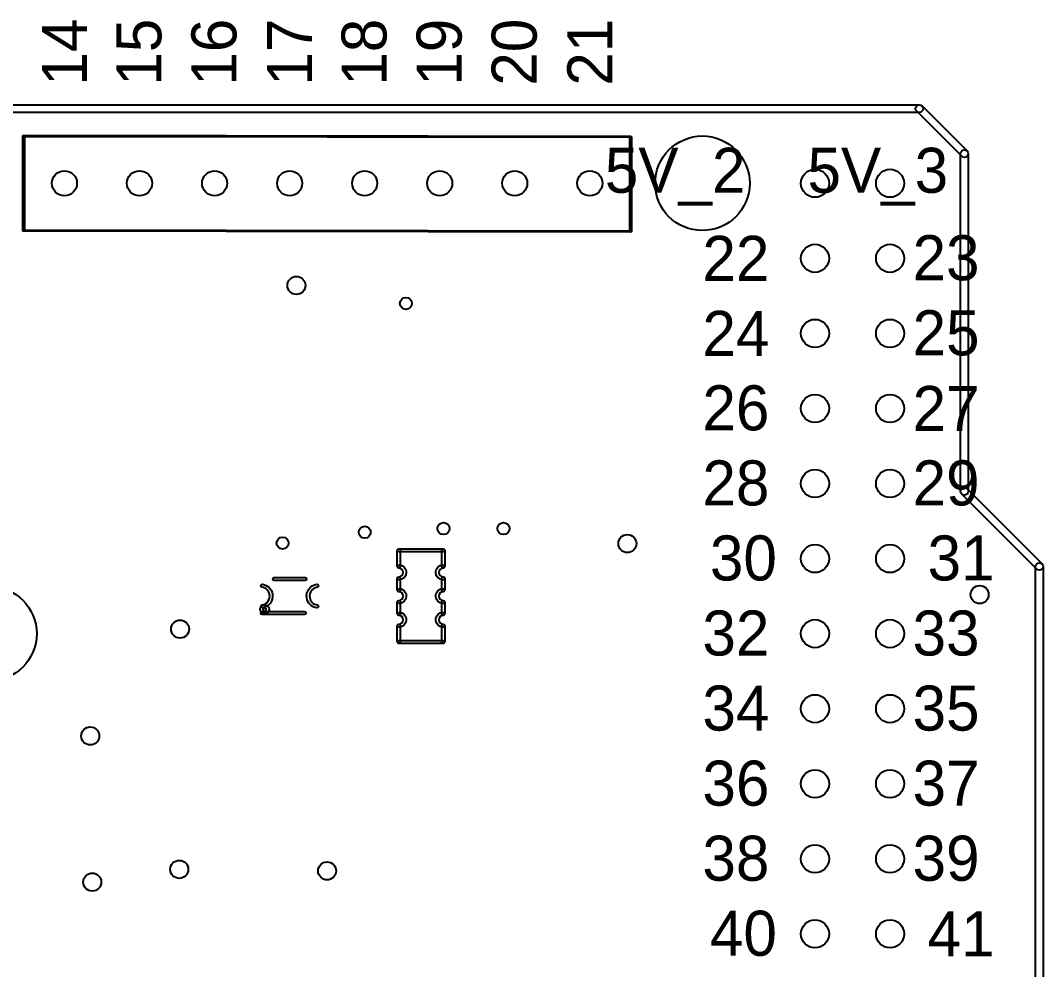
# Model space of a CAD drawing. Header units: inches. Extents: x -0.9 to 3.36, y -0.26 to 2.11.
# Drawn here: x 1.996 to 3.359, y 0.71 to 1.975 of the extents above; entities that cross this region are included whole.
import ezdxf

# ---------------------------------------------------------------- set-up
doc = ezdxf.new("R2010")
doc.units = ezdxf.units.IN
doc.header["$MEASUREMENT"] = 0
for name, color, linetype, lineweight in [('114', 7, 'Continuous', 0), ('20', 7, 'Continuous', 0), ('39', 7, 'Continuous', 0), ('44', 7, 'Continuous', 0), ('51', 7, 'Continuous', 0)]:
    doc.layers.add(name, color=color, linetype=linetype, lineweight=lineweight)

msp = doc.modelspace()

# ---------------------------------------------------------------- linework, layer by layer
at = {"layer": '20', "color": 53, "lineweight": 25}
for centre in [(2.9046, 1.7579), (1.9546, 1.1579)]:
    msp.add_circle(centre, 0.063, dxfattribs=at)
for points in [[(-0.607, 1.8524), (-0.607, 1.8524), (3.1936, 1.8524), (3.1936, 1.8524), (3.1964, 1.8524), (3.1986, 1.8547), (3.1986, 1.8574), (3.1986, 1.8602), (3.1964, 1.8624), (3.1936, 1.8624), (3.1936, 1.8624), (-0.607, 1.8624), (-0.607, 1.8624), (-0.6098, 1.8624), (-0.612, 1.8602), (-0.612, 1.8574), (-0.612, 1.8547), (-0.6098, 1.8524), (-0.607, 1.8524)], [(3.1901, 1.8539), (3.1901, 1.8539), (3.2501, 1.7939), (3.2501, 1.7939), (3.252, 1.7919), (3.2552, 1.7919), (3.2572, 1.7939), (3.2591, 1.7958), (3.2591, 1.799), (3.2572, 1.801), (3.2572, 1.801), (3.1972, 1.861), (3.1972, 1.861), (3.1952, 1.8629), (3.192, 1.8629), (3.1901, 1.861), (3.1881, 1.859), (3.1881, 1.8558), (3.1901, 1.8539)], [(3.2486, 1.7974), (3.2486, 1.7974), (3.2486, 1.3474), (3.2486, 1.3474), (3.2486, 1.3447), (3.2509, 1.3424), (3.2536, 1.3424), (3.2564, 1.3424), (3.2586, 1.3447), (3.2586, 1.3474), (3.2586, 1.3474), (3.2586, 1.7974), (3.2586, 1.7974), (3.2586, 1.8002), (3.2564, 1.8024), (3.2536, 1.8024), (3.2509, 1.8024), (3.2486, 1.8002), (3.2486, 1.7974)], [(3.2501, 1.3439), (3.2501, 1.3439), (3.3501, 1.2439), (3.3501, 1.2439), (3.352, 1.2419), (3.3552, 1.2419), (3.3572, 1.2439), (3.3591, 1.2458), (3.3591, 1.249), (3.3572, 1.251), (3.3572, 1.251), (3.2572, 1.351), (3.2572, 1.351), (3.2552, 1.3529), (3.252, 1.3529), (3.2501, 1.351), (3.2481, 1.349), (3.2481, 1.3458), (3.2501, 1.3439)], [(3.3486, 1.2474), (3.3486, 1.2474), (3.3486, -0.0426), (3.3486, -0.0426), (3.3486, -0.0453), (3.3509, -0.0476), (3.3536, -0.0476), (3.3564, -0.0476), (3.3586, -0.0453), (3.3586, -0.0426), (3.3586, -0.0426), (3.3586, 1.2474), (3.3586, 1.2474), (3.3586, 1.2502), (3.3564, 1.2524), (3.3536, 1.2524), (3.3509, 1.2524), (3.3486, 1.2502), (3.3486, 1.2474)]]:
    msp.add_open_spline(points, degree=3, knots=[0, 0, 0, 0, 1, 1, 1, 2, 2, 2, 3, 3, 3, 4, 4, 4, 5, 5, 5, 6, 6, 6, 6], dxfattribs=at)
at = {"layer": '39', "color": 12, "lineweight": 25}
for points in [[(2.0013, 1.6949), (2.0013, 1.6949), (2.0013, 1.8209), (2.0013, 1.8209), (2.0013, 1.8215), (2.0008, 1.8219), (2.0003, 1.8219), (1.9998, 1.8219), (1.9993, 1.8215), (1.9993, 1.8209), (1.9993, 1.8209), (1.9993, 1.6949), (1.9993, 1.6949), (1.9993, 1.6944), (1.9998, 1.694), (2.0003, 1.694), (2.0008, 1.694), (2.0013, 1.6944), (2.0013, 1.6949)], [(2.0003, 1.8199), (2.0003, 1.8199), (2.809, 1.8188), (2.809, 1.8188), (2.8095, 1.8188), (2.8099, 1.8192), (2.8099, 1.8197), (2.8099, 1.8203), (2.8095, 1.8207), (2.809, 1.8207), (2.809, 1.8207), (2.0003, 1.8219), (2.0003, 1.8219), (1.9998, 1.8219), (1.9993, 1.8215), (1.9993, 1.8209), (1.9993, 1.8204), (1.9998, 1.8199), (2.0003, 1.8199)], [(2.808, 1.8197), (2.808, 1.8197), (2.808, 1.6938), (2.808, 1.6938), (2.808, 1.6932), (2.8084, 1.6928), (2.809, 1.6928), (2.8095, 1.6928), (2.8099, 1.6932), (2.8099, 1.6938), (2.8099, 1.6938), (2.8099, 1.8197), (2.8099, 1.8197), (2.8099, 1.8203), (2.8095, 1.8207), (2.809, 1.8207), (2.8084, 1.8207), (2.808, 1.8203), (2.808, 1.8197)], [(2.809, 1.6947), (2.809, 1.6947), (2.0003, 1.6959), (2.0003, 1.6959), (1.9998, 1.6959), (1.9993, 1.6955), (1.9993, 1.6949), (1.9993, 1.6944), (1.9998, 1.694), (2.0003, 1.694), (2.0003, 1.694), (2.809, 1.6928), (2.809, 1.6928), (2.8095, 1.6928), (2.8099, 1.6932), (2.8099, 1.6938), (2.8099, 1.6943), (2.8095, 1.6947), (2.809, 1.6947)]]:
    msp.add_open_spline(points, degree=3, knots=[0, 0, 0, 0, 1, 1, 1, 2, 2, 2, 3, 3, 3, 4, 4, 4, 5, 5, 5, 6, 6, 6, 6], dxfattribs=at)
at = {"layer": '44', "color": 254, "lineweight": 25}
for centre, radius in [((2.0546, 1.7579), 0.0167), ((2.1546, 1.7579), 0.0167), ((2.2546, 1.7579), 0.0167), ((2.3546, 1.7579), 0.0167), ((2.4546, 1.7579), 0.0167), ((2.5546, 1.7579), 0.0167), ((2.6546, 1.7579), 0.0167), ((2.7546, 1.7579), 0.0167), ((3.0546, 1.7579), 0.0187), ((3.1546, 1.7579), 0.0187), ((3.0546, 1.6579), 0.0187), ((3.1546, 1.6579), 0.0187), ((2.3636, 1.6219), 0.012), ((2.5096, 1.5979), 0.008), ((3.0546, 1.5579), 0.0187), ((3.1546, 1.5579), 0.0187), ((3.0546, 1.4579), 0.0187), ((3.1546, 1.4579), 0.0187), ((3.0546, 1.3579), 0.0187), ((3.1546, 1.3579), 0.0187), ((2.4546, 1.2929), 0.008), ((2.5596, 1.2979), 0.008), ((2.6396, 1.2979), 0.008), ((2.3453, 1.2786), 0.008), ((2.8046, 1.2779), 0.012), ((3.0546, 1.2579), 0.0187), ((3.1546, 1.2579), 0.0187), ((3.274, 1.2099), 0.012), ((2.2086, 1.1639), 0.012), ((3.0546, 1.1579), 0.0187), ((3.1546, 1.1579), 0.0187), ((3.0546, 1.0579), 0.0187), ((3.1546, 1.0579), 0.0187), ((2.089, 1.0216), 0.012), ((3.0546, 0.9579), 0.0187), ((3.1546, 0.9579), 0.0187), ((3.0546, 0.8579), 0.0187), ((3.1546, 0.8579), 0.0187), ((2.2076, 0.8439), 0.012), ((2.4046, 0.8419), 0.012), ((2.0916, 0.8269), 0.012), ((3.0546, 0.7579), 0.0187), ((3.1546, 0.7579), 0.0187)]:
    msp.add_circle(centre, radius, dxfattribs=at)
at = {"layer": '51', "color": 254, "lineweight": 25}
for radius in [0.00606, 0.00206]:
    msp.add_circle((2.3212, 1.1902), radius, dxfattribs=at)
for points, knots in [([(2.5001, 1.267), (2.5001, 1.267), (2.5592, 1.267), (2.5592, 1.267), (2.5603, 1.267), (2.5612, 1.2678), (2.5612, 1.269), (2.5612, 1.2701), (2.5603, 1.271), (2.5592, 1.271), (2.5592, 1.271), (2.5001, 1.271), (2.5001, 1.271), (2.499, 1.271), (2.4981, 1.2701), (2.4981, 1.269), (2.4981, 1.2678), (2.499, 1.267), (2.5001, 1.267)], [0, 0, 0, 0, 1, 1, 1, 2, 2, 2, 3, 3, 3, 4, 4, 4, 5, 5, 5, 6, 6, 6, 6]), ([(2.5021, 1.2473), (2.5021, 1.2473), (2.5021, 1.269), (2.5021, 1.269), (2.5021, 1.2701), (2.5012, 1.271), (2.5001, 1.271), (2.499, 1.271), (2.4981, 1.2701), (2.4981, 1.269), (2.4981, 1.269), (2.4981, 1.2473), (2.4981, 1.2473), (2.4981, 1.2462), (2.499, 1.2453), (2.5001, 1.2453), (2.5012, 1.2453), (2.5021, 1.2462), (2.5021, 1.2473)], [0, 0, 0, 0, 1, 1, 1, 2, 2, 2, 3, 3, 3, 4, 4, 4, 5, 5, 5, 6, 6, 6, 6]), ([(2.5572, 1.269), (2.5572, 1.269), (2.5572, 1.2473), (2.5572, 1.2473), (2.5572, 1.2462), (2.5581, 1.2453), (2.5592, 1.2453), (2.5603, 1.2453), (2.5612, 1.2462), (2.5612, 1.2473), (2.5612, 1.2473), (2.5612, 1.269), (2.5612, 1.269), (2.5612, 1.2701), (2.5603, 1.271), (2.5592, 1.271), (2.5581, 1.271), (2.5572, 1.2701), (2.5572, 1.269)], [0, 0, 0, 0, 1, 1, 1, 2, 2, 2, 3, 3, 3, 4, 4, 4, 5, 5, 5, 6, 6, 6, 6]), ([(2.5001, 1.2336), (2.499, 1.2336), (2.4981, 1.2327), (2.4981, 1.2316), (2.4981, 1.2304), (2.499, 1.2296), (2.5001, 1.2296), (2.5056, 1.2296), (2.51, 1.234), (2.51, 1.2394), (2.51, 1.2449), (2.5056, 1.2493), (2.5001, 1.2493), (2.499, 1.2493), (2.4981, 1.2484), (2.4981, 1.2473), (2.4981, 1.2462), (2.499, 1.2453), (2.5001, 1.2453), (2.5034, 1.2453), (2.506, 1.2427), (2.506, 1.2394), (2.506, 1.2362), (2.5034, 1.2336), (2.5001, 1.2336)], [0, 0, 0, 0, 1, 1, 1, 2, 2, 2, 3, 3, 3, 4, 4, 4, 5, 5, 5, 6, 6, 6, 7, 7, 7, 8, 8, 8, 8]), ([(2.5592, 1.2453), (2.5603, 1.2453), (2.5612, 1.2462), (2.5612, 1.2473), (2.5612, 1.2484), (2.5603, 1.2493), (2.5592, 1.2493), (2.5537, 1.2493), (2.5493, 1.2449), (2.5493, 1.2394), (2.5493, 1.234), (2.5537, 1.2296), (2.5592, 1.2296), (2.5603, 1.2296), (2.5612, 1.2304), (2.5612, 1.2316), (2.5612, 1.2327), (2.5603, 1.2336), (2.5592, 1.2336), (2.5559, 1.2336), (2.5533, 1.2362), (2.5533, 1.2394), (2.5533, 1.2427), (2.5559, 1.2453), (2.5592, 1.2453)], [0, 0, 0, 0, 1, 1, 1, 2, 2, 2, 3, 3, 3, 4, 4, 4, 5, 5, 5, 6, 6, 6, 7, 7, 7, 8, 8, 8, 8]), ([(2.334, 1.2286), (2.334, 1.2286), (2.3753, 1.2286), (2.3753, 1.2286), (2.3764, 1.2286), (2.3773, 1.2295), (2.3773, 1.2306), (2.3773, 1.2317), (2.3764, 1.2326), (2.3753, 1.2326), (2.3753, 1.2326), (2.334, 1.2326), (2.334, 1.2326), (2.3329, 1.2326), (2.332, 1.2317), (2.332, 1.2306), (2.332, 1.2295), (2.3329, 1.2286), (2.334, 1.2286)], [0, 0, 0, 0, 1, 1, 1, 2, 2, 2, 3, 3, 3, 4, 4, 4, 5, 5, 5, 6, 6, 6, 6]), ([(2.5021, 1.2158), (2.5021, 1.2158), (2.5021, 1.2316), (2.5021, 1.2316), (2.5021, 1.2327), (2.5012, 1.2336), (2.5001, 1.2336), (2.499, 1.2336), (2.4981, 1.2327), (2.4981, 1.2316), (2.4981, 1.2316), (2.4981, 1.2158), (2.4981, 1.2158), (2.4981, 1.2147), (2.499, 1.2138), (2.5001, 1.2138), (2.5012, 1.2138), (2.5021, 1.2147), (2.5021, 1.2158)], [0, 0, 0, 0, 1, 1, 1, 2, 2, 2, 3, 3, 3, 4, 4, 4, 5, 5, 5, 6, 6, 6, 6]), ([(2.5572, 1.2316), (2.5572, 1.2316), (2.5572, 1.2158), (2.5572, 1.2158), (2.5572, 1.2147), (2.5581, 1.2138), (2.5592, 1.2138), (2.5603, 1.2138), (2.5612, 1.2147), (2.5612, 1.2158), (2.5612, 1.2158), (2.5612, 1.2316), (2.5612, 1.2316), (2.5612, 1.2327), (2.5603, 1.2336), (2.5592, 1.2336), (2.5581, 1.2336), (2.5572, 1.2327), (2.5572, 1.2316)], [0, 0, 0, 0, 1, 1, 1, 2, 2, 2, 3, 3, 3, 4, 4, 4, 5, 5, 5, 6, 6, 6, 6]), ([(2.3179, 1.1961), (2.3168, 1.196), (2.3161, 1.1949), (2.3162, 1.1938), (2.3164, 1.1928), (2.3174, 1.192), (2.3185, 1.1922), (2.3272, 1.1935), (2.3332, 1.2017), (2.3318, 1.2104), (2.3308, 1.2172), (2.3254, 1.2226), (2.3185, 1.2237), (2.3174, 1.2239), (2.3164, 1.2231), (2.3162, 1.222), (2.3161, 1.2209), (2.3168, 1.2199), (2.3179, 1.2197), (2.3231, 1.2189), (2.3271, 1.2149), (2.3279, 1.2098), (2.3289, 1.2032), (2.3244, 1.1971), (2.3179, 1.1961)], [0, 0, 0, 0, 1, 1, 1, 2, 2, 2, 3, 3, 3, 4, 4, 4, 5, 5, 5, 6, 6, 6, 7, 7, 7, 8, 8, 8, 8]), ([(2.3914, 1.2197), (2.3925, 1.2199), (2.3932, 1.2209), (2.393, 1.222), (2.3929, 1.2231), (2.3918, 1.2239), (2.3907, 1.2237), (2.382, 1.2223), (2.3761, 1.2142), (2.3774, 1.2055), (2.3785, 1.1986), (2.3839, 1.1932), (2.3907, 1.1922), (2.3918, 1.192), (2.3929, 1.1928), (2.393, 1.1938), (2.3932, 1.1949), (2.3925, 1.196), (2.3914, 1.1961), (2.3862, 1.1969), (2.3822, 1.201), (2.3814, 1.2061), (2.3804, 1.2126), (2.3848, 1.2187), (2.3914, 1.2197)], [0, 0, 0, 0, 1, 1, 1, 2, 2, 2, 3, 3, 3, 4, 4, 4, 5, 5, 5, 6, 6, 6, 7, 7, 7, 8, 8, 8, 8]), ([(2.5001, 1.2021), (2.499, 1.2021), (2.4981, 1.2012), (2.4981, 1.2001), (2.4981, 1.199), (2.499, 1.1981), (2.5001, 1.1981), (2.5056, 1.1981), (2.51, 1.2025), (2.51, 1.2079), (2.51, 1.2134), (2.5056, 1.2178), (2.5001, 1.2178), (2.499, 1.2178), (2.4981, 1.2169), (2.4981, 1.2158), (2.4981, 1.2147), (2.499, 1.2138), (2.5001, 1.2138), (2.5034, 1.2138), (2.506, 1.2112), (2.506, 1.2079), (2.506, 1.2047), (2.5034, 1.2021), (2.5001, 1.2021)], [0, 0, 0, 0, 1, 1, 1, 2, 2, 2, 3, 3, 3, 4, 4, 4, 5, 5, 5, 6, 6, 6, 7, 7, 7, 8, 8, 8, 8]), ([(2.5592, 1.2138), (2.5603, 1.2138), (2.5612, 1.2147), (2.5612, 1.2158), (2.5612, 1.2169), (2.5603, 1.2178), (2.5592, 1.2178), (2.5537, 1.2178), (2.5493, 1.2134), (2.5493, 1.2079), (2.5493, 1.2025), (2.5537, 1.1981), (2.5592, 1.1981), (2.5603, 1.1981), (2.5612, 1.199), (2.5612, 1.2001), (2.5612, 1.2012), (2.5603, 1.2021), (2.5592, 1.2021), (2.5559, 1.2021), (2.5533, 1.2047), (2.5533, 1.2079), (2.5533, 1.2112), (2.5559, 1.2138), (2.5592, 1.2138)], [0, 0, 0, 0, 1, 1, 1, 2, 2, 2, 3, 3, 3, 4, 4, 4, 5, 5, 5, 6, 6, 6, 7, 7, 7, 8, 8, 8, 8]), ([(2.5021, 1.1843), (2.5021, 1.1843), (2.5021, 1.2001), (2.5021, 1.2001), (2.5021, 1.2012), (2.5012, 1.2021), (2.5001, 1.2021), (2.499, 1.2021), (2.4981, 1.2012), (2.4981, 1.2001), (2.4981, 1.2001), (2.4981, 1.1843), (2.4981, 1.1843), (2.4981, 1.1832), (2.499, 1.1823), (2.5001, 1.1823), (2.5012, 1.1823), (2.5021, 1.1832), (2.5021, 1.1843)], [0, 0, 0, 0, 1, 1, 1, 2, 2, 2, 3, 3, 3, 4, 4, 4, 5, 5, 5, 6, 6, 6, 6]), ([(2.5572, 1.2001), (2.5572, 1.2001), (2.5572, 1.1843), (2.5572, 1.1843), (2.5572, 1.1832), (2.5581, 1.1823), (2.5592, 1.1823), (2.5603, 1.1823), (2.5612, 1.1832), (2.5612, 1.1843), (2.5612, 1.1843), (2.5612, 1.2001), (2.5612, 1.2001), (2.5612, 1.2012), (2.5603, 1.2021), (2.5592, 1.2021), (2.5581, 1.2021), (2.5572, 1.2012), (2.5572, 1.2001)], [0, 0, 0, 0, 1, 1, 1, 2, 2, 2, 3, 3, 3, 4, 4, 4, 5, 5, 5, 6, 6, 6, 6]), ([(2.3743, 1.1873), (2.3743, 1.1873), (2.3182, 1.1873), (2.3182, 1.1873), (2.3171, 1.1873), (2.3162, 1.1864), (2.3162, 1.1853), (2.3162, 1.1842), (2.3171, 1.1833), (2.3182, 1.1833), (2.3182, 1.1833), (2.3743, 1.1833), (2.3743, 1.1833), (2.3754, 1.1833), (2.3763, 1.1842), (2.3763, 1.1853), (2.3763, 1.1864), (2.3754, 1.1873), (2.3743, 1.1873)], [0, 0, 0, 0, 1, 1, 1, 2, 2, 2, 3, 3, 3, 4, 4, 4, 5, 5, 5, 6, 6, 6, 6]), ([(2.5001, 1.1706), (2.499, 1.1706), (2.4981, 1.1697), (2.4981, 1.1686), (2.4981, 1.1675), (2.499, 1.1666), (2.5001, 1.1666), (2.5056, 1.1666), (2.51, 1.171), (2.51, 1.1764), (2.51, 1.1819), (2.5056, 1.1863), (2.5001, 1.1863), (2.499, 1.1863), (2.4981, 1.1854), (2.4981, 1.1843), (2.4981, 1.1832), (2.499, 1.1823), (2.5001, 1.1823), (2.5034, 1.1823), (2.506, 1.1797), (2.506, 1.1764), (2.506, 1.1732), (2.5034, 1.1706), (2.5001, 1.1706)], [0, 0, 0, 0, 1, 1, 1, 2, 2, 2, 3, 3, 3, 4, 4, 4, 5, 5, 5, 6, 6, 6, 7, 7, 7, 8, 8, 8, 8]), ([(2.5592, 1.1823), (2.5603, 1.1823), (2.5612, 1.1832), (2.5612, 1.1843), (2.5612, 1.1854), (2.5603, 1.1863), (2.5592, 1.1863), (2.5537, 1.1863), (2.5493, 1.1819), (2.5493, 1.1764), (2.5493, 1.171), (2.5537, 1.1666), (2.5592, 1.1666), (2.5603, 1.1666), (2.5612, 1.1675), (2.5612, 1.1686), (2.5612, 1.1697), (2.5603, 1.1706), (2.5592, 1.1706), (2.5559, 1.1706), (2.5533, 1.1732), (2.5533, 1.1764), (2.5533, 1.1797), (2.5559, 1.1823), (2.5592, 1.1823)], [0, 0, 0, 0, 1, 1, 1, 2, 2, 2, 3, 3, 3, 4, 4, 4, 5, 5, 5, 6, 6, 6, 7, 7, 7, 8, 8, 8, 8]), ([(2.5021, 1.1469), (2.5021, 1.1469), (2.5021, 1.1686), (2.5021, 1.1686), (2.5021, 1.1697), (2.5012, 1.1706), (2.5001, 1.1706), (2.499, 1.1706), (2.4981, 1.1697), (2.4981, 1.1686), (2.4981, 1.1686), (2.4981, 1.1469), (2.4981, 1.1469), (2.4981, 1.1458), (2.499, 1.1449), (2.5001, 1.1449), (2.5012, 1.1449), (2.5021, 1.1458), (2.5021, 1.1469)], [0, 0, 0, 0, 1, 1, 1, 2, 2, 2, 3, 3, 3, 4, 4, 4, 5, 5, 5, 6, 6, 6, 6]), ([(2.5572, 1.1686), (2.5572, 1.1686), (2.5572, 1.1469), (2.5572, 1.1469), (2.5572, 1.1458), (2.5581, 1.1449), (2.5592, 1.1449), (2.5603, 1.1449), (2.5612, 1.1458), (2.5612, 1.1469), (2.5612, 1.1469), (2.5612, 1.1686), (2.5612, 1.1686), (2.5612, 1.1697), (2.5603, 1.1706), (2.5592, 1.1706), (2.5581, 1.1706), (2.5572, 1.1697), (2.5572, 1.1686)], [0, 0, 0, 0, 1, 1, 1, 2, 2, 2, 3, 3, 3, 4, 4, 4, 5, 5, 5, 6, 6, 6, 6]), ([(2.5592, 1.1489), (2.5592, 1.1489), (2.5001, 1.1489), (2.5001, 1.1489), (2.499, 1.1489), (2.4981, 1.148), (2.4981, 1.1469), (2.4981, 1.1458), (2.499, 1.1449), (2.5001, 1.1449), (2.5001, 1.1449), (2.5592, 1.1449), (2.5592, 1.1449), (2.5603, 1.1449), (2.5612, 1.1458), (2.5612, 1.1469), (2.5612, 1.148), (2.5603, 1.1489), (2.5592, 1.1489)], [0, 0, 0, 0, 1, 1, 1, 2, 2, 2, 3, 3, 3, 4, 4, 4, 5, 5, 5, 6, 6, 6, 6])]:
    msp.add_open_spline(points, degree=3, knots=knots, dxfattribs=at)

# ---------------------------------------------------------------- texts
at = {"layer": '114', "char_height": 0.2, "attachment_point": 7, "rotation": 90}
for s, insert in [('\\C1;\\FMyriad Pro|b0|i0|c1;\\H0.060000;\\W1.000000;14', (2.0846, 1.8879)), ('\\C1;\\FMyriad Pro|b0|i0|c1;\\H0.060000;\\W1.000000;15', (2.1846, 1.8879)), ('\\C1;\\FMyriad Pro|b0|i0|c1;\\H0.060000;\\W1.000000;16', (2.2846, 1.8879)), ('\\C1;\\FMyriad Pro|b0|i0|c1;\\H0.060000;\\W1.000000;17', (2.3846, 1.8879)), ('\\C1;\\FMyriad Pro|b0|i0|c1;\\H0.060000;\\W1.000000;18', (2.4846, 1.8879)), ('\\C1;\\FMyriad Pro|b0|i0|c1;\\H0.060000;\\W1.000000;19', (2.5846, 1.8879)), ('\\C1;\\FMyriad Pro|b0|i0|c1;\\H0.060000;\\W1.000000;20', (2.6846, 1.8879)), ('\\C1;\\FMyriad Pro|b0|i0|c1;\\H0.060000;\\W1.000000;21', (2.7846, 1.8879))]:
    msp.add_mtext(s, dxfattribs=dict(at, insert=insert))
at = {"layer": '114', "char_height": 0.2, "attachment_point": 7}
for s, insert in [('\\C1;\\FMyriad Pro|b0|i0|c1;\\H0.060000;\\W1.000000;5V_2', (2.7746, 1.7279)), ('\\C1;\\FMyriad Pro|b0|i0|c1;\\H0.060000;\\W1.000000;5V_3', (3.0446, 1.7279)), ('\\C1;\\FMyriad Pro|b0|i0|c1;\\H0.060000;\\W1.000000;22', (2.9046, 1.6279)), ('\\C1;\\FMyriad Pro|b0|i0|c1;\\H0.060000;\\W1.000000;23', (3.1846, 1.6279)), ('\\C1;\\FMyriad Pro|b0|i0|c1;\\H0.060000;\\W1.000000;24', (2.9046, 1.5279)), ('\\C1;\\FMyriad Pro|b0|i0|c1;\\H0.060000;\\W1.000000;25', (3.1846, 1.5279)), ('\\C1;\\FMyriad Pro|b0|i0|c1;\\H0.060000;\\W1.000000;26', (2.9046, 1.4279)), ('\\C1;\\FMyriad Pro|b0|i0|c1;\\H0.060000;\\W1.000000;27', (3.1846, 1.4279)), ('\\C1;\\FMyriad Pro|b0|i0|c1;\\H0.060000;\\W1.000000;28', (2.9046, 1.3279)), ('\\C1;\\FMyriad Pro|b0|i0|c1;\\H0.060000;\\W1.000000;29', (3.1846, 1.3279)), ('\\C1;\\FMyriad Pro|b0|i0|c1;\\H0.060000;\\W1.000000;30', (2.9146, 1.2279)), ('\\C1;\\FMyriad Pro|b0|i0|c1;\\H0.060000;\\W1.000000;31', (3.2046, 1.2279)), ('\\C1;\\FMyriad Pro|b0|i0|c1;\\H0.060000;\\W1.000000;32', (2.9046, 1.1279)), ('\\C1;\\FMyriad Pro|b0|i0|c1;\\H0.060000;\\W1.000000;33', (3.1846, 1.1279)), ('\\C1;\\FMyriad Pro|b0|i0|c1;\\H0.060000;\\W1.000000;34', (2.9046, 1.0279)), ('\\C1;\\FMyriad Pro|b0|i0|c1;\\H0.060000;\\W1.000000;35', (3.1846, 1.0279)), ('\\C1;\\FMyriad Pro|b0|i0|c1;\\H0.060000;\\W1.000000;36', (2.9046, 0.9279)), ('\\C1;\\FMyriad Pro|b0|i0|c1;\\H0.060000;\\W1.000000;37', (3.1846, 0.9279)), ('\\C1;\\FMyriad Pro|b0|i0|c1;\\H0.060000;\\W1.000000;38', (2.9046, 0.8279)), ('\\C1;\\FMyriad Pro|b0|i0|c1;\\H0.060000;\\W1.000000;39', (3.1846, 0.8279)), ('\\C1;\\FMyriad Pro|b0|i0|c1;\\H0.060000;\\W1.000000;40', (2.9146, 0.7279)), ('\\C1;\\FMyriad Pro|b0|i0|c1;\\H0.060000;\\W1.000000;41', (3.2046, 0.7279))]:
    msp.add_mtext(s, dxfattribs=dict(at, insert=insert))

doc.saveas('drawing.dxf')
